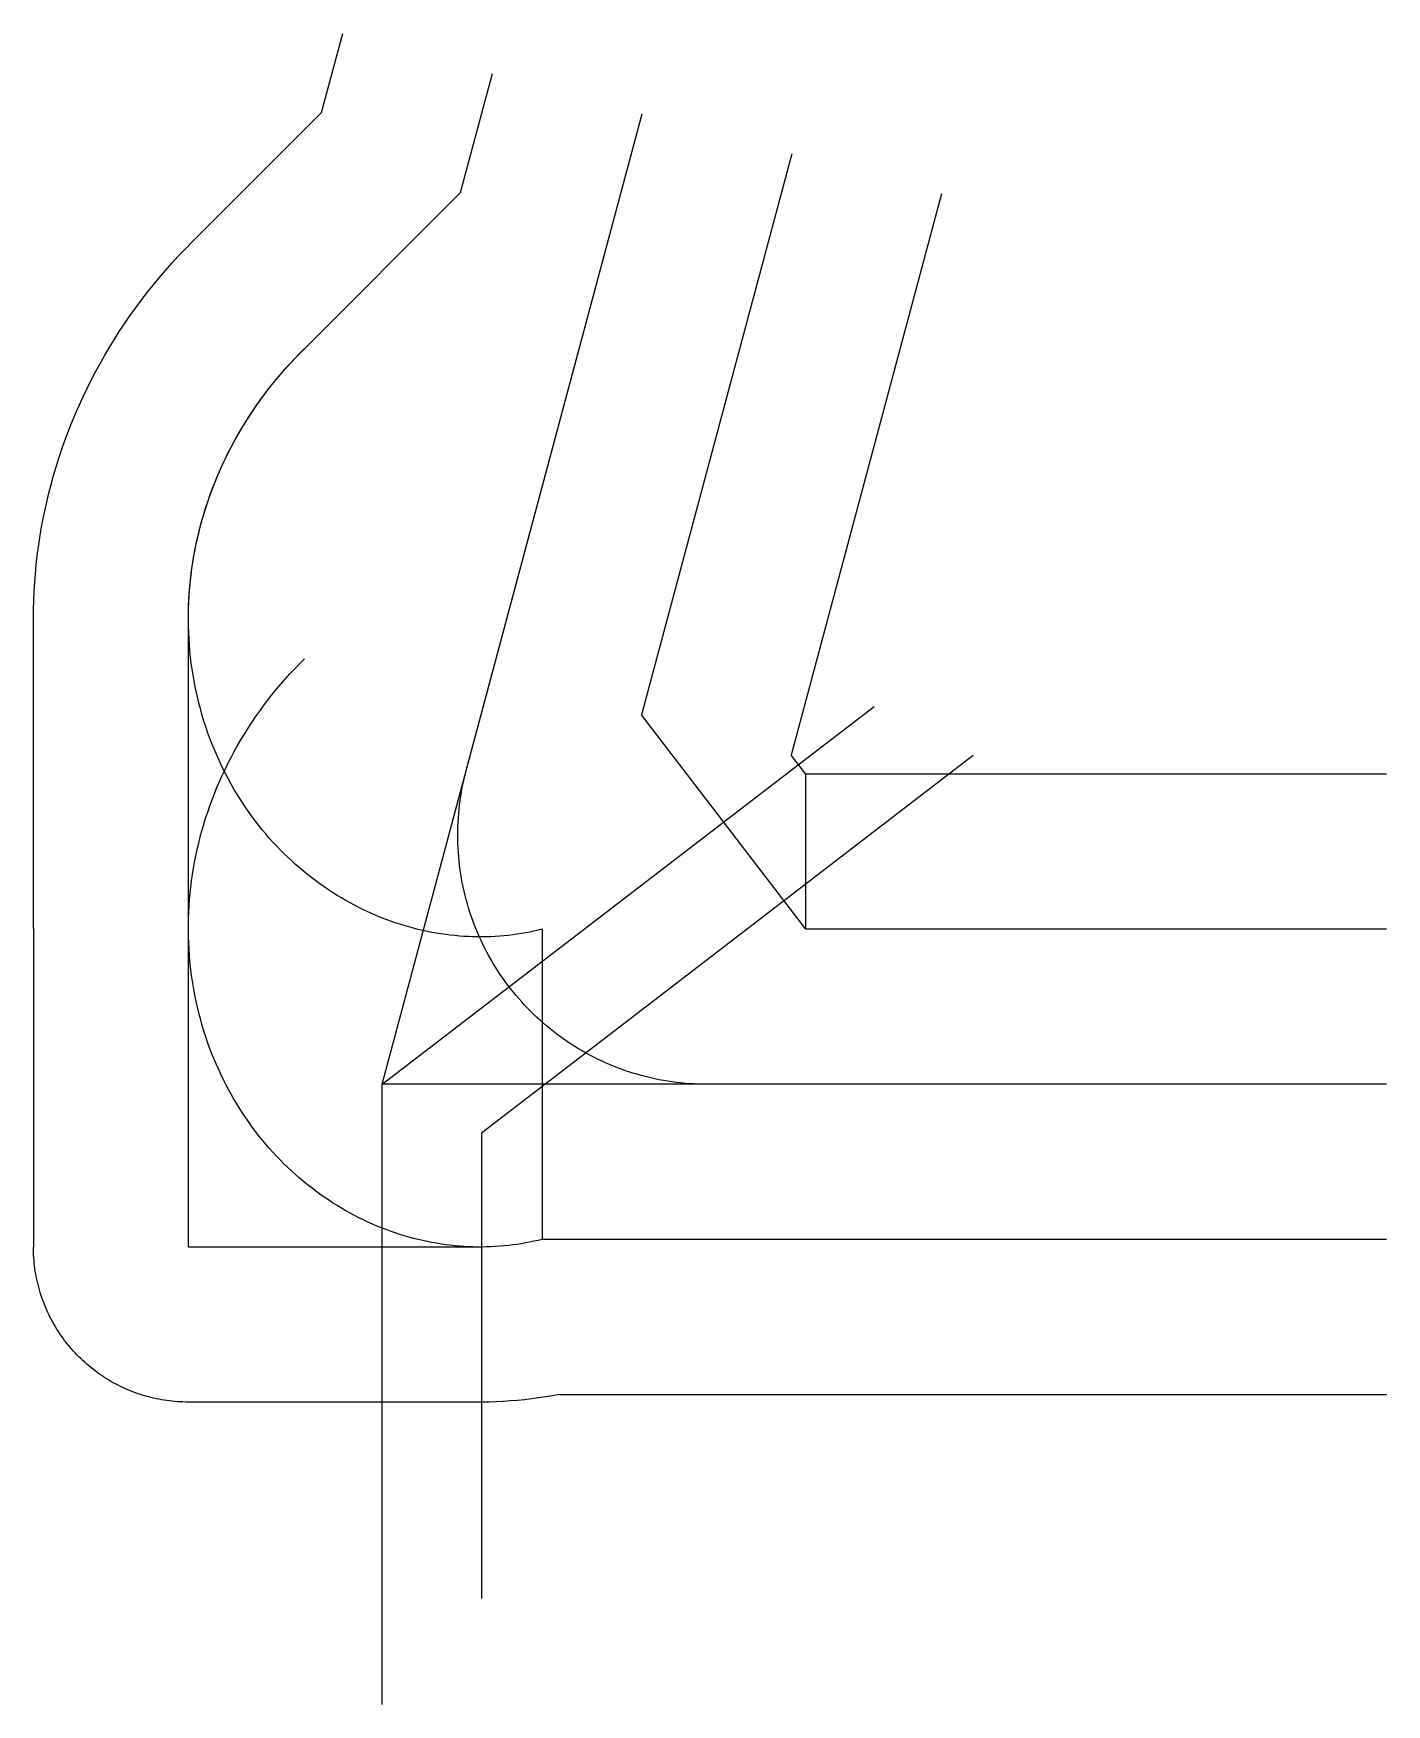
# Model space of a CAD drawing. Header units: metres. Extents: x -5209 to 15000, y -9260 to 15687.
import ezdxf

# ---------------------------------------------------------------- set-up
doc = ezdxf.new("R2010")
doc.units = ezdxf.units.M

msp = doc.modelspace()

# ---------------------------------------------------------------- linework, layer by layer
at = {"color": 1}
for p, q in [((-906, 14509), (-590, 15687)), ((1170, 13311), (1646, 15088)), ((-2844, 12571), (-906, 14509)), ((0, 0), (3882, 14489)), ((6118, 13890), (3874, 5514)), ((-1207, 10934), (1170, 13311)), ((8355, 13291), (6110, 4915)), ((-5209, 2326), (-5209, 6956)), ((-2894, 2326), (-2894, 6956)), ((6329, 2315), (3874, 5514)), ((6329, 4630), (6110, 4915)), ((15000, 4630), (6329, 4630)), ((6329, 2315), (6329, 4630)), ((-5209, 2326), (-5209, -2430)), ((-5209, 2326), (-5209, 2326)), ((-2894, -2430), (-2894, 2326)), ((-2894, 2326), (-2894, 2326)), ((2389, 2315), (2389, -2315)), ((15000, 2315), (6329, 2315)), ((15000, 0), (0, 0)), ((1467, -2430), (-2894, -2430)), ((15000, -2315), (2389, -2315)), ((2644, -4630), (15000, -4630)), ((1467, -4745), (-2894, -4745))]:
    msp.add_line(p, q, dxfattribs=at)
for points in [[(15000, 0), (4847, 0), (4782, 1), (4717, 2), (4653, 5), (4588, 9), (4523, 14), (4458, 20), (4394, 28), (4330, 36), (4265, 46), (4201, 57), (4138, 68), (4074, 81), (4011, 95), (3947, 110), (3885, 127), (3822, 144), (3760, 163), (3698, 182), (3636, 203), (3575, 224), (3514, 247), (3454, 271), (3394, 296), (3334, 322), (3275, 348), (3217, 376), (3159, 405), (3101, 435), (3044, 466), (2988, 498), (2932, 531), (2876, 565), (2821, 600), (2767, 636), (2714, 673), (2661, 710), (2609, 749), (2557, 788), (2507, 829), (2456, 870), (2407, 912), (2358, 955), (2311, 999), (2263, 1044), (2217, 1089), (2172, 1136), (2127, 1183), (2083, 1231), (2040, 1279), (1998, 1329), (1957, 1379), (1916, 1430), (1877, 1481), (1838, 1533), (1800, 1586), (1764, 1640), (1728, 1694), (1693, 1748), (1659, 1804), (1626, 1860), (1594, 1916), (1563, 1973), (1533, 2031), (1504, 2089), (1476, 2148), (1449, 2207), (1423, 2266), (1399, 2326), (1375, 2386), (1352, 2447), (1330, 2508), (1310, 2570), (1290, 2632), (1272, 2694), (1255, 2757), (1238, 2820), (1223, 2883), (1209, 2946), (1196, 3010), (1184, 3074), (1174, 3138), (1164, 3202), (1156, 3266), (1148, 3331), (1142, 3395), (1137, 3460), (1133, 3525), (1130, 3590), (1128, 3654), (1128, 3719), (1128, 3784), (1130, 3849), (1133, 3914), (1137, 3979), (1142, 4044), (1148, 4108), (1156, 4173), (1164, 4237), (1174, 4301), (1184, 4365), (1196, 4429), (1209, 4493), (1223, 4556), (1238, 4619), (1255, 4682), (1255, 4682), (3882, 14489)], [(-5209, 6956), (-5208, 7089), (-5204, 7222), (-5199, 7355), (-5190, 7489), (-5180, 7622), (-5167, 7756), (-5152, 7889), (-5134, 8023), (-5114, 8156), (-5092, 8290), (-5067, 8423), (-5040, 8556), (-5011, 8689), (-4979, 8822), (-4945, 8954), (-4908, 9086), (-4869, 9218), (-4828, 9349), (-4784, 9479), (-4738, 9610), (-4689, 9739), (-4639, 9868), (-4585, 9996), (-4530, 10124), (-4472, 10251), (-4412, 10377), (-4349, 10503), (-4285, 10627), (-4218, 10751), (-4148, 10873), (-4077, 10995), (-4003, 11115), (-3927, 11235), (-3848, 11353), (-3768, 11471), (-3685, 11587), (-3600, 11702), (-3513, 11815), (-3423, 11927), (-3332, 12038), (-3238, 12148), (-3143, 12256), (-3045, 12362), (-2945, 12467), (-2844, 12571), (-2844, 12571)], [(2389, 2315), (2327, 2300), (2266, 2286), (2204, 2273), (2141, 2261), (2078, 2250), (2014, 2240), (1950, 2231), (1885, 2223), (1820, 2217), (1755, 2211), (1689, 2207), (1623, 2203), (1557, 2201), (1490, 2200), (1423, 2200), (1356, 2202), (1289, 2204), (1221, 2208), (1153, 2213), (1085, 2219), (1017, 2226), (948, 2235), (880, 2245), (811, 2256), (742, 2268), (674, 2282), (605, 2296), (536, 2312), (467, 2330), (399, 2348), (330, 2368), (262, 2389), (193, 2412), (125, 2436), (57, 2461), (-11, 2487), (-79, 2514), (-146, 2543), (-214, 2573), (-281, 2605), (-347, 2638), (-414, 2672), (-480, 2707), (-545, 2743), (-610, 2781), (-675, 2820), (-740, 2861), (-803, 2903), (-867, 2945), (-929, 2990), (-992, 3035), (-1053, 3082), (-1114, 3130), (-1175, 3179), (-1235, 3229), (-1294, 3281), (-1352, 3334), (-1410, 3388), (-1467, 3443), (-1523, 3500), (-1578, 3557), (-1633, 3616), (-1686, 3676), (-1739, 3737), (-1791, 3799), (-1842, 3862), (-1892, 3927), (-1941, 3992), (-1989, 4059), (-2036, 4127), (-2083, 4195), (-2128, 4265), (-2171, 4336), (-2214, 4407), (-2256, 4480), (-2297, 4554), (-2336, 4628), (-2374, 4704), (-2411, 4780), (-2447, 4858), (-2482, 4936), (-2515, 5015), (-2547, 5095), (-2578, 5175), (-2607, 5257), (-2635, 5339), (-2662, 5422), (-2687, 5506), (-2711, 5590), (-2734, 5675), (-2755, 5761), (-2775, 5847), (-2793, 5934), (-2810, 6022), (-2825, 6110), (-2839, 6199), (-2851, 6288), (-2862, 6377), (-2871, 6468), (-2879, 6558), (-2885, 6649), (-2890, 6740), (-2893, 6832), (-2894, 6924), (-2894, 7016), (-2892, 7109), (-2888, 7201), (-2883, 7294), (-2877, 7387), (-2868, 7481), (-2858, 7574), (-2846, 7668), (-2833, 7761), (-2818, 7855), (-2801, 7948), (-2783, 8042), (-2763, 8135), (-2741, 8229), (-2717, 8322), (-2692, 8415), (-2665, 8508), (-2637, 8601), (-2606, 8693), (-2574, 8785), (-2541, 8877), (-2505, 8969), (-2468, 9060), (-2429, 9150), (-2389, 9241), (-2347, 9331), (-2303, 9420), (-2257, 9509), (-2210, 9597), (-2161, 9685), (-2111, 9772), (-2058, 9858), (-2004, 9944), (-1949, 10029), (-1892, 10113), (-1833, 10197), (-1773, 10279), (-1711, 10361), (-1647, 10442), (-1582, 10522), (-1515, 10601), (-1447, 10679), (-1377, 10756), (-1306, 10833), (-1233, 10908), (-1159, 10982), (-1159, 10982)], [(-2894, 6956), (-2893, 7049), (-2891, 7141), (-2887, 7234), (-2881, 7327), (-2874, 7420), (-2865, 7514), (-2854, 7607), (-2842, 7701), (-2828, 7794), (-2812, 7888), (-2795, 7981), (-2776, 8075), (-2755, 8168), (-2733, 8262), (-2709, 8355), (-2683, 8448), (-2655, 8541), (-2626, 8633), (-2595, 8726), (-2563, 8818), (-2528, 8910), (-2492, 9001), (-2455, 9092), (-2415, 9183), (-2374, 9273), (-2331, 9362), (-2287, 9452), (-2241, 9540), (-2193, 9628), (-2143, 9716), (-2092, 9803), (-2039, 9889), (-1985, 9974), (-1929, 10059), (-1871, 10143), (-1812, 10226), (-1751, 10308), (-1688, 10390), (-1624, 10471), (-1559, 10550), (-1491, 10629), (-1422, 10707), (-1352, 10784), (-1280, 10859), (-1207, 10934), (-1207, 10934)], [(2389, -2315), (2327, -2330), (2266, -2344), (2204, -2357), (2141, -2369), (2078, -2380), (2014, -2390), (1950, -2399), (1885, -2407), (1820, -2413), (1755, -2419), (1689, -2423), (1623, -2427), (1557, -2429), (1490, -2430), (1423, -2430), (1356, -2428), (1289, -2426), (1221, -2422), (1153, -2417), (1085, -2411), (1017, -2404), (948, -2395), (880, -2385), (811, -2374), (742, -2362), (674, -2348), (605, -2334), (536, -2318), (467, -2300), (399, -2282), (330, -2262), (262, -2241), (193, -2218), (125, -2194), (57, -2169), (-11, -2143), (-79, -2116), (-146, -2087), (-214, -2057), (-281, -2025), (-347, -1992), (-414, -1958), (-480, -1923), (-545, -1887), (-610, -1849), (-675, -1810), (-740, -1769), (-803, -1727), (-867, -1685), (-929, -1640), (-992, -1595), (-1053, -1548), (-1114, -1500), (-1175, -1451), (-1235, -1401), (-1294, -1349), (-1352, -1296), (-1410, -1242), (-1467, -1187), (-1523, -1130), (-1578, -1073), (-1633, -1014), (-1686, -954), (-1739, -893), (-1791, -831), (-1842, -768), (-1892, -703), (-1941, -638), (-1989, -571), (-2036, -503), (-2083, -435), (-2128, -365), (-2171, -294), (-2214, -223), (-2256, -150), (-2297, -76), (-2336, -2), (-2374, 74), (-2411, 150), (-2447, 228), (-2482, 306), (-2515, 385), (-2547, 465), (-2578, 545), (-2607, 627), (-2635, 709), (-2662, 792), (-2687, 876), (-2711, 960), (-2734, 1045), (-2755, 1131), (-2775, 1217), (-2793, 1304), (-2810, 1392), (-2825, 1480), (-2839, 1569), (-2851, 1658), (-2862, 1747), (-2871, 1838), (-2879, 1928), (-2885, 2019), (-2890, 2110), (-2893, 2202), (-2894, 2294), (-2894, 2386), (-2892, 2479), (-2888, 2571), (-2883, 2664), (-2877, 2757), (-2868, 2851), (-2858, 2944), (-2846, 3038), (-2833, 3131), (-2818, 3225), (-2801, 3318), (-2783, 3412), (-2763, 3505), (-2741, 3599), (-2717, 3692), (-2692, 3785), (-2665, 3878), (-2637, 3971), (-2606, 4063), (-2574, 4155), (-2541, 4247), (-2505, 4339), (-2468, 4430), (-2429, 4520), (-2389, 4611), (-2347, 4701), (-2303, 4790), (-2257, 4879), (-2210, 4967), (-2161, 5055), (-2111, 5142), (-2058, 5228), (-2004, 5314), (-1949, 5399), (-1892, 5483), (-1833, 5567), (-1773, 5649), (-1711, 5731), (-1647, 5812), (-1582, 5892), (-1515, 5971), (-1447, 6049), (-1377, 6126), (-1306, 6203), (-1233, 6278), (-1159, 6352), (-1159, 6352)], [(0, -9260), (0, 0), (7346, 5637)], [(8828, 4906), (1482, -731), (1482, -7676)], [(-2894, -4745), (-2934, -4745), (-2975, -4743), (-3015, -4742), (-3056, -4739), (-3096, -4736), (-3136, -4732), (-3176, -4728), (-3216, -4722), (-3256, -4716), (-3296, -4710), (-3336, -4702), (-3375, -4694), (-3415, -4686), (-3454, -4676), (-3493, -4666), (-3532, -4655), (-3571, -4644), (-3609, -4632), (-3648, -4619), (-3686, -4605), (-3724, -4591), (-3761, -4576), (-3799, -4561), (-3836, -4545), (-3872, -4528), (-3909, -4511), (-3945, -4493), (-3981, -4474), (-4016, -4455), (-4052, -4435), (-4086, -4414), (-4121, -4393), (-4155, -4371), (-4189, -4349), (-4222, -4326), (-4255, -4303), (-4287, -4279), (-4319, -4254), (-4351, -4229), (-4382, -4203), (-4413, -4177), (-4443, -4150), (-4473, -4123), (-4502, -4095), (-4531, -4067), (-4559, -4038), (-4587, -4009), (-4614, -3979), (-4641, -3949), (-4667, -3918), (-4693, -3887), (-4718, -3855), (-4743, -3823), (-4767, -3791), (-4790, -3758), (-4813, -3724), (-4836, -3691), (-4857, -3657), (-4878, -3622), (-4899, -3587), (-4919, -3552), (-4938, -3517), (-4957, -3481), (-4975, -3445), (-4992, -3408), (-5009, -3371), (-5025, -3334), (-5040, -3297), (-5055, -3260), (-5069, -3222), (-5083, -3184), (-5096, -3145), (-5108, -3107), (-5119, -3068), (-5130, -3029), (-5140, -2990), (-5150, -2951), (-5158, -2911), (-5167, -2872), (-5174, -2832), (-5181, -2792), (-5187, -2752), (-5192, -2712), (-5196, -2672), (-5200, -2632), (-5203, -2591), (-5206, -2551), (-5208, -2511), (-5209, -2470), (-5209, -2430)], [(2389, -2315), (2327, -2330), (2266, -2344), (2204, -2357), (2141, -2369), (2078, -2380), (2014, -2390), (1950, -2399), (1885, -2407), (1820, -2413), (1755, -2419), (1689, -2423), (1623, -2427), (1557, -2429), (1490, -2430), (1467, -2430)], [(2644, -4630), (2541, -4649), (2438, -4667), (2335, -4683), (2230, -4697), (2126, -4709), (2021, -4720), (1915, -4728), (1809, -4735), (1702, -4740), (1596, -4744), (1488, -4745), (1467, -4745)]]:
    msp.add_lwpolyline(points, dxfattribs=at)

doc.saveas('drawing.dxf')
